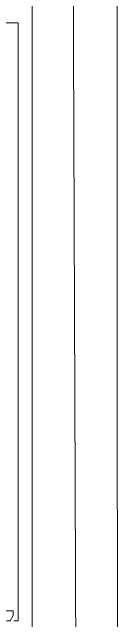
# Model space of a CAD drawing. Header units: inches. Extents: x 4541 to 19811, y -21622 to -6339.
# Drawn here: x 8435.6 to 8458.6, y -8161.4 to -8028.7 of the extents above; entities that cross this region are included whole.
import ezdxf

# ---------------------------------------------------------------- set-up
doc = ezdxf.new("R2010")
doc.units = ezdxf.units.IN
doc.header["$MEASUREMENT"] = 0
doc.layers.get('0').update_dxf_attribs({"lineweight": 0})

msp = doc.modelspace()

# ---------------------------------------------------------------- linework, layer by layer
msp.add_line((8435.96, -8161.4), (8436.88, -8161.4))
at = {"color": 3, "ltscale": 5}
msp.add_lwpolyline([(8458.61, -8369.74), (8458.38, -7904.28), (8411.78, -7904.28)], dxfattribs=at)
at = {"color": 1, "ltscale": 5}
msp.add_lwpolyline([(8421.84, -7920.8), (8448.49, -7920.8), (8450.24, -8381.14)], dxfattribs=at)
at = {"color": 4, "ltscale": 5}
msp.add_lwpolyline([(8301.81, -7934.06), (8301.81, -8338.56), (8439.97, -8337.95), (8439.97, -7933.45)], close=True, dxfattribs=at)
at = {"color": 1}
for points in [[(8421.93, -7945.82), (8421.93, -8031.01), (8436.88, -8031.01), (8436.88, -8161.4), (8436.88, -8031.01), (8421.93, -8031.01), (8421.93, -8075.82)], [(8436.88, -8161.4), (8436.88, -8031.01)]]:
    msp.add_lwpolyline(points, dxfattribs=at)
msp.add_lwpolyline([(8426.2, -8161.4), (8427.04, -8161.4), (8427.72, -8160.24), (8427.72, -8159.19), (8435.81, -8159.19), (8435.81, -8160.27), (8435.16, -8161.4), (8434.31, -8161.4)])

doc.saveas('drawing.dxf')
